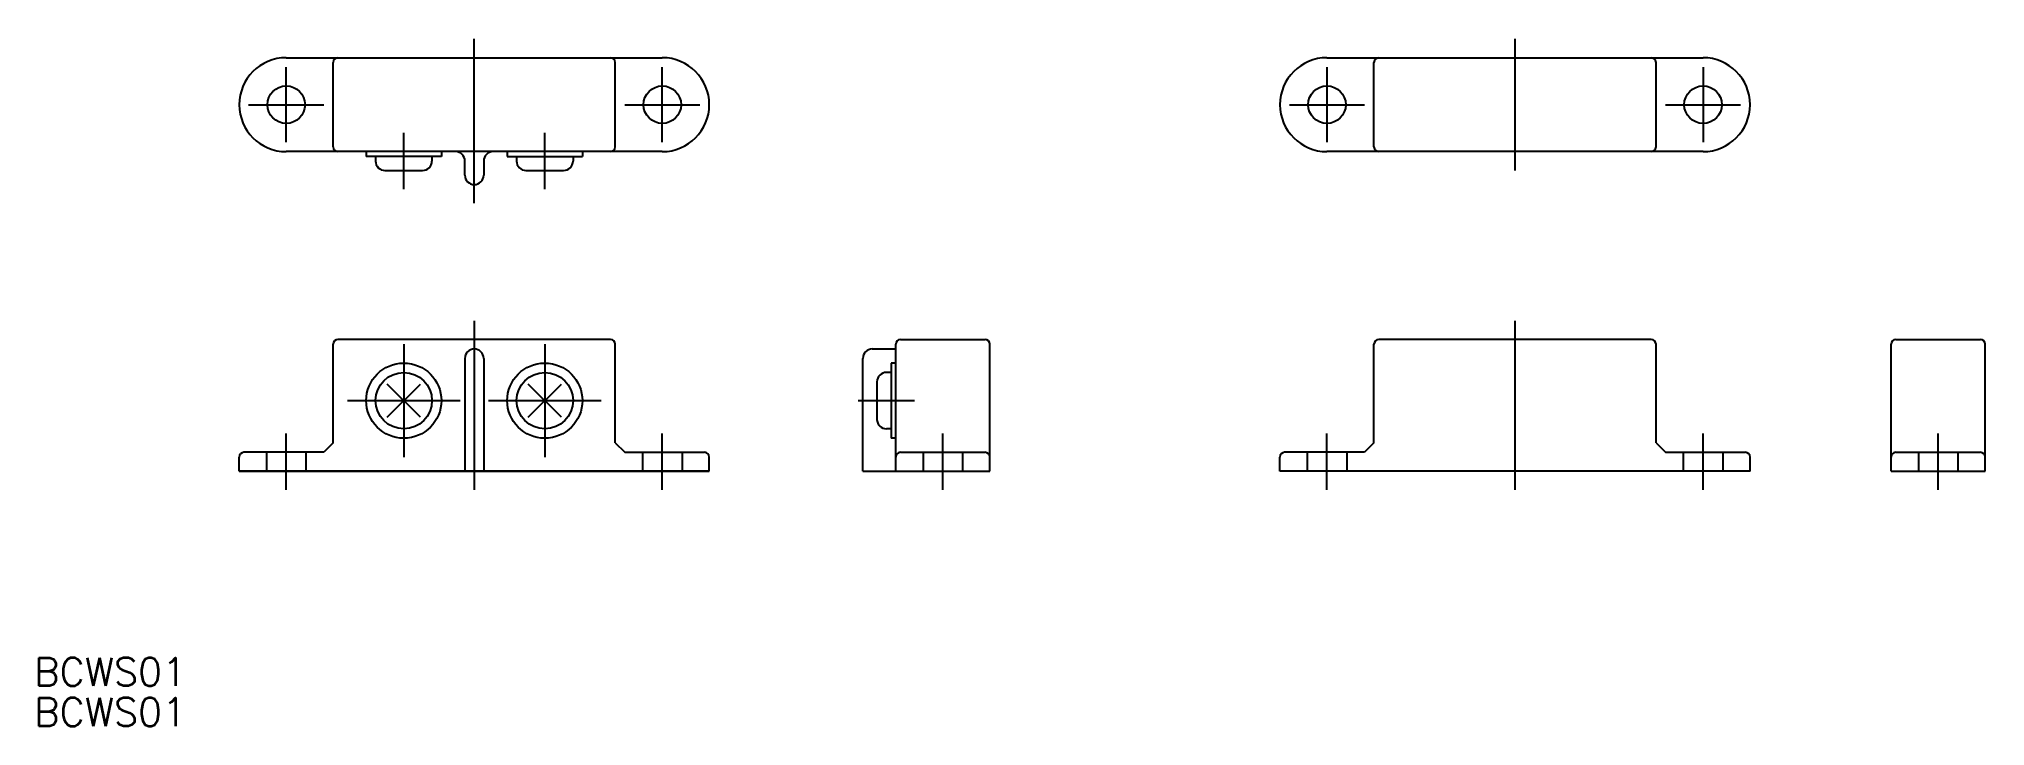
# Model space of a CAD drawing. Extents: x -46 to 161, y -27 to 46.
import ezdxf

# ---------------------------------------------------------------- set-up
doc = ezdxf.new("R2010")
doc.units = 0
doc.linetypes.add('CENTER', pattern=[50.8, 31.75, -6.35, 6.35, -6.35])
doc.linetypes.add('DASHED', pattern=[19.05, 12.7, -6.35])
doc.layers.get('0').update_dxf_attribs({"linetype": 'CONTINUOUS'})
doc.layers.add('CENTER', color=1, linetype='CENTER')
doc.styles.get("Standard").update_dxf_attribs({"font": 'txt.shx', "height": 3, "bigfont": 'bigfont.shx'})

msp = doc.modelspace()

# ---------------------------------------------------------------- linework, layer by layer
at = {"color": 7, "linetype": 'CONTINUOUS'}
for p, q in [((-20, 44), (20, 44)), ((-15, 34.5), (-15, 43.5)), ((15, 34.5), (15, 43.5)), ((90.69, 44), (130.69, 44)), ((95.69, 34.5), (95.69, 43.5)), ((125.69, 34.5), (125.69, 43.5)), ((20, 34), (-20, 34)), ((-11.5, 34), (-11.5, 33.5)), ((-3.5, 33.5), (-11.5, 33.5)), ((-10.5, 33.5), (-10.5, 33)), ((-4.5, 33.5), (-4.5, 33)), ((-3.5, 34), (-3.5, 33.5)), ((3.5, 34), (3.5, 33.5)), ((3.5, 33.5), (11.5, 33.5)), ((4.5, 33.5), (4.5, 33)), ((10.5, 33.5), (10.5, 33)), ((11.5, 34), (11.5, 33.5)), ((130.69, 34), (90.69, 34)), ((-9.5, 32), (-5.5, 32)), ((-1, 31.5), (-1, 33)), ((1, 33), (1, 31.5)), ((5.5, 32), (9.5, 32)), ((-15, 3), (-15, 13.5)), ((14.5, 14), (-14.5, 14)), ((15, 3), (15, 13.5)), ((42.33, 13), (44.83, 13)), ((44.83, 0), (44.83, 13.5)), ((45.33, 14), (54.33, 14)), ((54.83, 0), (54.83, 13.5)), ((95.69, 3), (95.69, 13.5)), ((125.19, 14), (96.19, 14)), ((125.69, 3), (125.69, 13.5)), ((150.69, 0), (150.69, 13.5)), ((151.19, 14), (160.19, 14)), ((160.69, 0), (160.69, 13.5)), ((-1, 12), (-1, 0)), ((1, 12), (1, 0)), ((41.33, 0), (41.33, 12)), ((44.33, 10.5), (43.83, 10.5)), ((44.33, 11.5), (44.33, 3.5)), ((44.83, 11.5), (44.33, 11.5)), ((-9.27, 5.73), (-5.73, 9.27)), ((-5.73, 5.73), (-9.27, 9.27)), ((9.27, 5.73), (5.73, 9.27)), ((5.73, 5.73), (9.27, 9.27)), ((42.83, 9.5), (42.83, 5.5)), ((44.33, 4.5), (43.83, 4.5)), ((-15, 3), (-16, 2)), ((15, 3), (16, 2)), ((44.83, 3.5), (44.33, 3.5)), ((95.69, 3), (94.69, 2)), ((125.69, 3), (126.69, 2)), ((-25, 0), (-25, 1.5)), ((25, 0), (-25, 0)), ((-25, 0), (25, 0)), ((-16, 2), (-24.5, 2)), ((16, 2), (24.5, 2)), ((25, 0), (25, 1.5)), ((41.33, 0), (54.83, 0)), ((45.33, 2), (54.33, 2)), ((85.69, 0), (85.69, 1.5)), ((135.69, 0), (85.69, 0)), ((94.69, 2), (86.19, 2)), ((126.69, 2), (135.19, 2)), ((135.69, 0), (135.69, 1.5)), ((150.69, 0), (160.69, 0)), ((151.19, 2), (160.19, 2))]:
    msp.add_line(p, q, dxfattribs=at)
at = {"color": 3, "linetype": 'DASHED'}
for p, q in [((-22.1, 2), (-22.1, 0)), ((-17.9, 2), (-17.9, 0)), ((17.9, 2), (17.9, 0)), ((22.1, 2), (22.1, 0)), ((47.73, 2), (47.73, 0)), ((51.93, 2), (51.93, 0)), ((88.59, 2), (88.59, 0)), ((92.79, 2), (92.79, 0)), ((128.59, 2), (128.59, 0)), ((132.79, 2), (132.79, 0)), ((153.59, 2), (153.59, 0)), ((157.79, 2), (157.79, 0))]:
    msp.add_line(p, q, dxfattribs=at)
at = {"color": 7, "linetype": 'CONTINUOUS'}
for centre, radius in [((-20, 39), 2), ((20, 39), 2), ((90.69, 39), 2), ((130.69, 39), 2), ((-7.5, 7.5), 4), ((-7.5, 7.5), 3), ((7.5, 7.5), 4), ((7.5, 7.5), 3)]:
    msp.add_circle(centre, radius, dxfattribs=at)
for centre, radius, start, end in [((-20, 39), 5, 90, 270), ((-14.5, 43.5), 0.5, 90, 180), ((14.5, 43.5), 0.5, 0, 90), ((20, 39), 5, 270, 90), ((90.69, 39), 5, 90, 270), ((96.19, 43.5), 0.5, 90, 180), ((125.19, 43.5), 0.5, 0, 90), ((130.69, 39), 5, 270, 90), ((-14.5, 34.5), 0.5, 180, 270), ((-2, 33), 1, 0, 90), ((2, 33), 1, 90, 180), ((14.5, 34.5), 0.5, 270, 0), ((96.19, 34.5), 0.5, 180, 270), ((125.19, 34.5), 0.5, 270, 0), ((-9.5, 33), 1, 180, 270), ((-5.5, 33), 1, 270, 0), ((0, 31.5), 1, 180, 0), ((5.5, 33), 1, 180, 270), ((9.5, 33), 1, 270, 0), ((-14.5, 13.5), 0.5, 90, 180), ((0, 12), 1, 0, 180), ((14.5, 13.5), 0.5, 0, 90), ((42.33, 12), 1, 90, 180), ((45.33, 13.5), 0.5, 90, 180), ((54.33, 13.5), 0.5, 0, 90), ((96.19, 13.5), 0.5, 90, 180), ((125.19, 13.5), 0.5, 0, 90), ((151.19, 13.5), 0.5, 90, 180), ((160.19, 13.5), 0.5, 0, 90), ((43.83, 9.5), 1, 90, 180), ((43.83, 5.5), 1, 180, 270), ((-24.5, 1.5), 0.5, 90, 180), ((24.5, 1.5), 0.5, 0, 90), ((45.33, 1.5), 0.5, 90, 180), ((54.33, 1.5), 0.5, 0, 90), ((86.19, 1.5), 0.5, 90, 180), ((135.19, 1.5), 0.5, 0, 90), ((151.19, 1.5), 0.5, 90, 180), ((160.19, 1.5), 0.5, 0, 90)]:
    msp.add_arc(centre, radius, start, end, dxfattribs=at)
at = {"layer": 'CENTER', "color": 1, "linetype": 'CENTER'}
for p, q in [((0, 28.5), (0, 46)), ((110.69, 46), (110.69, 32)), ((-20, 35), (-20, 43)), ((20, 35), (20, 43)), ((90.69, 43), (90.69, 35)), ((130.69, 43), (130.69, 35)), ((-24, 39), (-16, 39)), ((16, 39), (24, 39)), ((86.69, 39), (94.69, 39)), ((126.69, 39), (134.69, 39)), ((-7.5, 30), (-7.5, 36)), ((7.5, 30), (7.5, 36)), ((0, 16), (0, -2)), ((110.69, 16), (110.69, -2)), ((-7.5, 13.5), (-7.5, 1.5)), ((7.5, 13.5), (7.5, 1.5)), ((-13.5, 7.5), (-1.5, 7.5)), ((1.5, 7.5), (13.5, 7.5)), ((40.83, 7.5), (46.83, 7.5)), ((-20, -2), (-20, 4)), ((20, -2), (20, 4)), ((49.83, -2), (49.83, 4)), ((90.69, -2), (90.69, 4)), ((130.69, -2), (130.69, 4)), ((155.69, -2), (155.69, 4))]:
    msp.add_line(p, q, dxfattribs=at)

# ---------------------------------------------------------------- texts
at = {"color": 7, "linetype": 'CONTINUOUS'}
for p in [(-46.82, -22.87), (-46.82, -27.14)]:
    msp.add_text('BCWS01', height=3, dxfattribs=at).set_placement(p)

doc.saveas('drawing.dxf')
